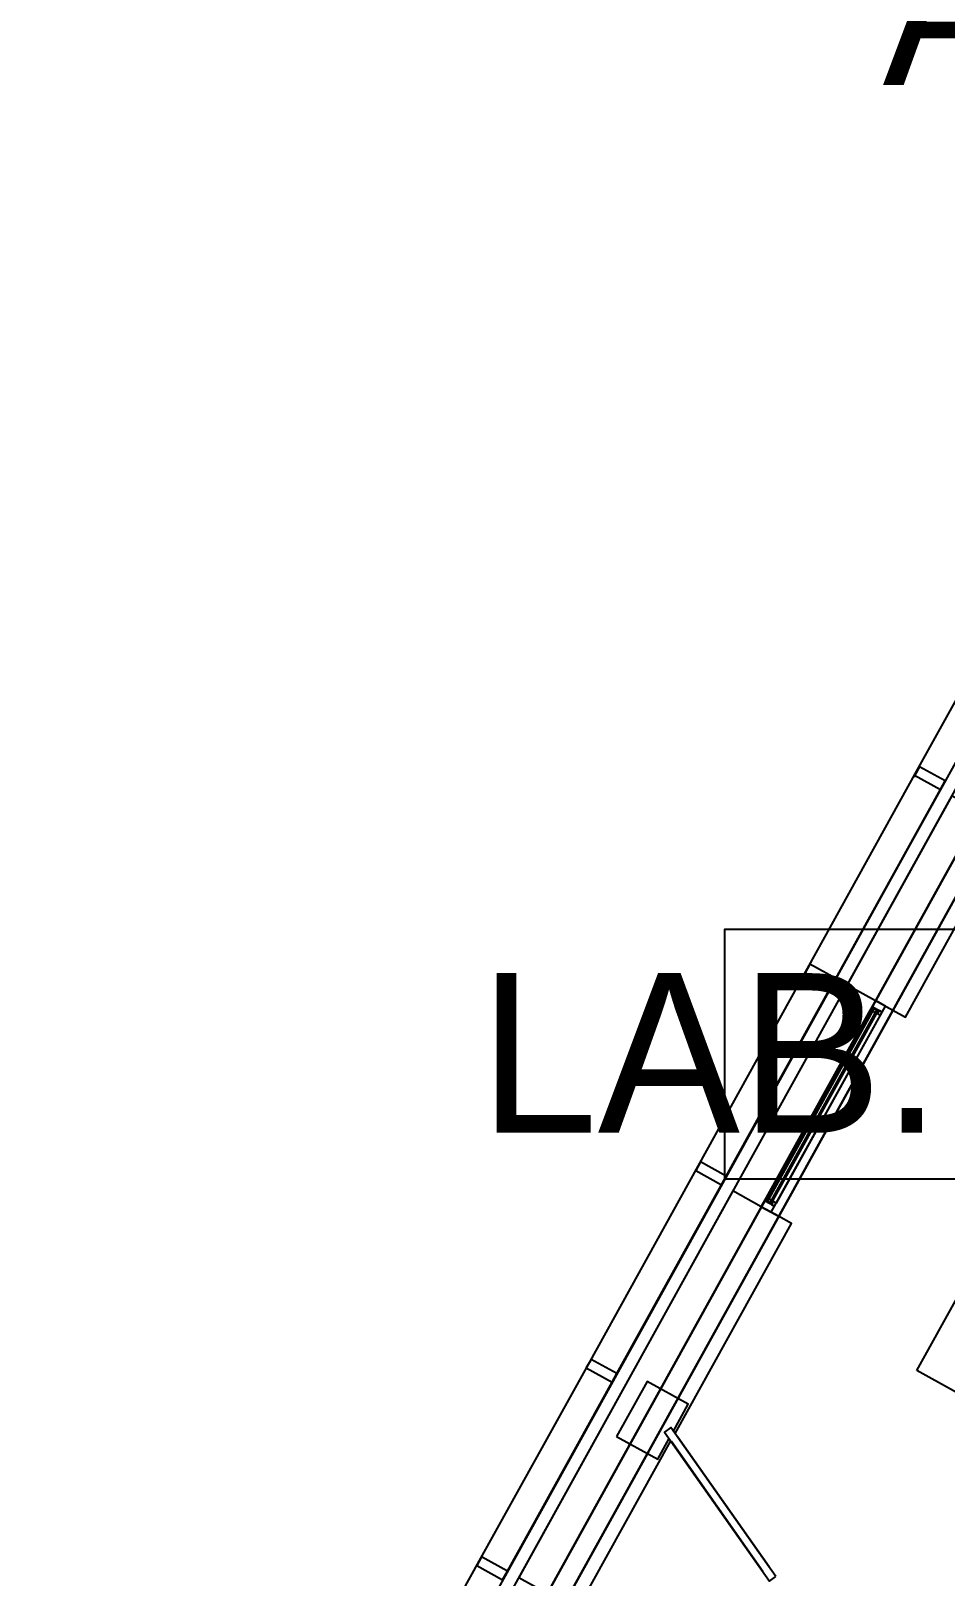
# Model space of a CAD drawing. Header units: metres. Extents: x 2.5 to 42.6, y 0.9 to 31.9.
# Drawn here: x 22.009 to 23.842, y 22.154 to 25.251 of the extents above; entities that cross this region are included whole.
import ezdxf

# ---------------------------------------------------------------- set-up
doc = ezdxf.new("R2010")
doc.units = ezdxf.units.M
for name, color, linetype in [('ARREDI', 9, 'Continuous'), ('INFISSI_VETRATE', 4, 'Continuous'), ('PARETI_STRUTTURE', 7, 'Continuous'), ('WAYFINDING_RIQUADRI', 7, 'Continuous'), ('WAYFINDING_TESTI', 7, 'Continuous')]:
    doc.layers.add(name, color=color, linetype=linetype)

msp = doc.modelspace()

# ---------------------------------------------------------------- linework, layer by layer
at = {"layer": 'ARREDI'}
for points in [[(24.0575, 24.1347), (23.8361, 23.7352)], [(23.8361, 23.7352), (23.7693, 23.6147), (23.399, 22.9466)], [(23.4035, 22.9554), (23.6134, 23.3342)], [(23.399, 22.9466), (22.8503, 21.9565), (22.8499, 21.9567)], [(23.786, 22.5658), (23.954, 22.8688)], [(24.337, 22.2604), (23.786, 22.5658)], [(23.4894, 22.1719), (23.3062, 22.4321)], [(23.3062, 22.4321), (23.4894, 22.1719)], [(23.4766, 22.1629), (23.2933, 22.4231)]]:
    msp.add_lwpolyline(points, dxfattribs=at)
for points in [[(23.8377, 23.7389), (23.6182, 23.3428), (23.6185, 23.3426), (23.838, 23.7387)], [(23.7161, 23.284), (23.7228, 23.2961), (23.7029, 23.3072), (23.6927, 23.2888), (23.6939, 23.2882), (23.6973, 23.2944)], [(23.6959, 23.2919), (23.694, 23.2884), (23.6954, 23.2876), (23.6973, 23.2911)], [(23.6973, 23.2862), (23.7029, 23.2832), (23.7053, 23.2877), (23.6998, 23.2907)], [(23.7051, 23.2823), (23.7068, 23.2813), (23.7083, 23.2842), (23.7066, 23.2851)], [(23.7161, 23.284), (23.7101, 23.2873), (23.7068, 23.2813), (23.7128, 23.278)], [(23.3987, 22.9468), (23.1792, 22.5508), (23.1795, 22.5506), (23.399, 22.9466)], [(23.5005, 22.895), (23.4817, 22.9054), (23.4851, 22.9116), (23.484, 22.9122), (23.4738, 22.8939), (23.4938, 22.8828)], [(23.4831, 22.9079), (23.4845, 22.9071), (23.4864, 22.9106), (23.485, 22.9113)], [(23.4886, 22.9097), (23.4861, 22.9052), (23.4916, 22.9021), (23.4941, 22.9066)], [(23.4961, 22.9052), (23.4945, 22.9024), (23.4962, 22.9014), (23.4978, 22.9043)], [(23.5005, 22.895), (23.5038, 22.9009), (23.4978, 22.9043), (23.4945, 22.8983)], [(23.1792, 22.5508), (22.9597, 22.1547), (22.96, 22.1545), (23.1795, 22.5506)], [(23.503, 22.1526), (23.2926, 22.4515), (23.2797, 22.4424), (23.4902, 22.1436)]]:
    msp.add_lwpolyline(points, close=True, dxfattribs=at)
at = {"layer": 'INFISSI_VETRATE'}
for points in [[(23.6928, 23.265), (23.6988, 23.2711)], [(23.6705, 23.2428), (23.6766, 23.2488)], [(23.6581, 23.2025), (23.6642, 23.2086)], [(23.6359, 23.1803), (23.642, 23.1864)], [(23.6235, 23.1401), (23.6296, 23.1461)], [(23.6013, 23.1179), (23.6074, 23.1239)], [(23.5889, 23.0776), (23.595, 23.0837)], [(23.5667, 23.0554), (23.5727, 23.0615)], [(23.5543, 23.0152), (23.5603, 23.0212)], [(23.5321, 22.9929), (23.5381, 22.999)], [(23.5197, 22.9527), (23.5257, 22.9587)], [(23.4974, 22.9305), (23.5035, 22.9365)]]:
    msp.add_lwpolyline(points, dxfattribs=at)
at = {"layer": 'PARETI_STRUTTURE'}
for points in [[(19.3814, 15.5105), (19.3242, 15.5421), (27.06, 29.4989)], [(25.9228, 27.2312), (26.9202, 29.0306), (19.6668, 15.9442)], [(26.8439, 28.9742), (19.6745, 16.0393)], [(19.6745, 16.0393), (26.8439, 28.9742)], [(24.6153, 24.8722), (22.0814, 20.3006)], [(23.786, 23.7675), (24.0056, 24.1635)], [(23.5665, 23.3715), (23.786, 23.7675)], [(23.7889, 23.7727), (23.7794, 23.7554)], [(23.623, 23.3514), (23.8329, 23.7303)], [(23.9128, 23.686), (23.8557, 23.7177), (23.6457, 23.3388), (23.7029, 23.3072)], [(23.7373, 23.2881), (23.7631, 23.2738), (23.9731, 23.6526), (23.9472, 23.6669)], [(23.347, 22.9754), (23.5665, 23.3715)], [(23.4035, 22.9554), (23.6134, 23.3342)], [(23.7029, 23.3072), (23.5883, 23.1005)], [(23.7029, 23.3072), (23.7373, 23.2881)], [(23.7128, 23.278), (23.7228, 23.2961)], [(23.7228, 23.2961), (23.7373, 23.2881)], [(23.4743, 22.8948), (23.484, 22.9122), (23.6927, 23.2888)], [(23.6927, 23.2888), (23.484, 22.9122)], [(23.4937, 22.901), (23.7074, 23.2865), (23.7053, 23.2877), (23.4916, 22.9021)], [(23.5038, 22.9009), (23.7128, 23.278)], [(23.5039, 22.9012), (23.7127, 23.2778)], [(23.5883, 23.1005), (23.4738, 22.8939)], [(23.3518, 22.984), (23.3423, 22.9668)], [(23.1275, 22.5794), (23.347, 22.9754)], [(23.4738, 22.8939), (23.4166, 22.9256), (22.9872, 22.1507), (23.0443, 22.1191)], [(23.1839, 22.5594), (23.3939, 22.9382)], [(23.4938, 22.8828), (23.5082, 22.8748), (23.4738, 22.8939)], [(23.4938, 22.8828), (23.5038, 22.9009)], [(23.3008, 22.4397), (23.5341, 22.8605), (23.5082, 22.8748)], [(22.908, 22.1834), (23.1275, 22.5794)], [(22.9644, 22.1633), (23.1744, 22.5422)], [(23.2976, 22.4444), (23.3273, 22.4979), (23.2446, 22.5438), (23.1835, 22.4335)], [(23.1835, 22.4336), (23.2662, 22.3877), (23.2891, 22.4291)], [(23.0788, 22.1), (23.1046, 22.0857), (23.2924, 22.4244)], [(22.6885, 21.7873), (22.908, 22.1834)]]:
    msp.add_lwpolyline(points, dxfattribs=at)
for points in [[(23.7908, 23.7761), (23.7813, 23.7589), (23.8329, 23.7303), (23.8425, 23.7475)], [(23.5713, 23.3801), (23.5618, 23.3629), (23.6134, 23.3342), (23.623, 23.3514)], [(23.7029, 23.3072), (23.4738, 22.8939), (23.4938, 22.8828), (23.7228, 23.2961)], [(23.6998, 23.2907), (23.4861, 22.9052), (23.4841, 22.9063), (23.6978, 23.2919)], [(23.6978, 23.2919), (23.4841, 22.9063), (23.4861, 22.9052), (23.6998, 23.2907)], [(23.4937, 22.901), (23.4916, 22.9021), (23.7053, 23.2877), (23.7074, 23.2865)], [(23.3518, 22.984), (23.3423, 22.9668), (23.3939, 22.9382), (23.4034, 22.9554)], [(23.1323, 22.588), (23.1227, 22.5708), (23.1744, 22.5422), (23.1839, 22.5594)], [(22.9128, 22.192), (22.9032, 22.1747), (22.9549, 22.1461), (22.9644, 22.1633)]]:
    msp.add_lwpolyline(points, close=True, dxfattribs=at)
at = {"layer": 'WAYFINDING_RIQUADRI'}
msp.add_lwpolyline([(23.4, 22.95), (26.6, 22.95), (26.6, 23.45), (23.4, 23.45)], close=True, dxfattribs=at)

# ---------------------------------------------------------------- texts
at = {"layer": 'WAYFINDING_TESTI', "char_height": 0.32, "attachment_point": 5}
for s, insert in [('AULA INFORMALE 130', (26, 25.3)), ('LAB. AUTOMAZIONE', (25, 23.2))]:
    msp.add_mtext(s, dxfattribs=dict(at, insert=insert))

doc.saveas('drawing.dxf')
